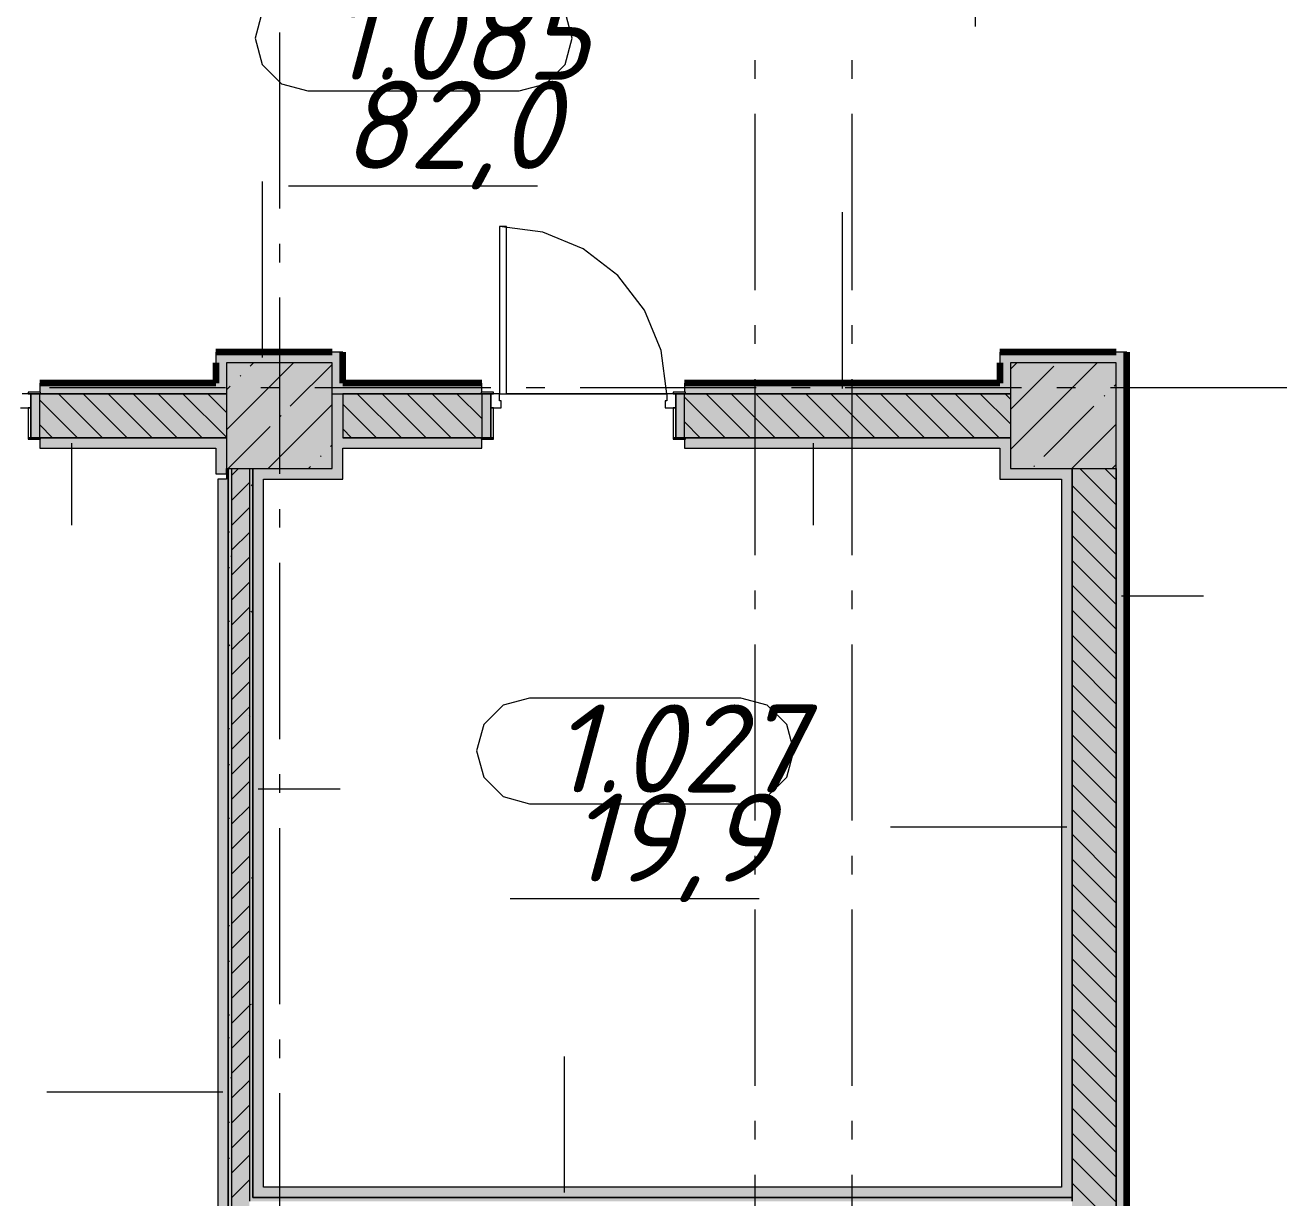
# Model space of a CAD drawing. Header units: millimetres. Extents: x -537608 to 253996, y -217170 to 186033.
# Drawn here: x -324969 to -317808, y -140100 to -133443 of the extents above; entities that cross this region are included whole.
import ezdxf

# ---------------------------------------------------------------- set-up
doc = ezdxf.new("R2010")
doc.units = ezdxf.units.MM
doc.layers.add('16) Лак 1.6м', color=160, linetype='Continuous', lineweight=90)
doc.layers.add('PDF _Геометрия', color=7, linetype='Continuous')
doc.layers.add('PDF _Текст', color=7, linetype='Continuous')
doc.layers.add('PDF _Сплошная заливка', color=7, linetype='Continuous', true_color=0xffffff)
doc.styles.add('PDF ISOCPEUR Italic', font='isocpeui.ttf')

msp = doc.modelspace()

# ---------------------------------------------------------------- hatches: boundary and pattern name
at = {"layer": 'PDF _Сплошная заливка', "true_color": 0xff7d7d, "transparency": 33554559}
for points in [[(-323226.1885, -135359.976), (-323226.1885, -135299.9753), (-323886.1854, -135299.9753), (-323886.1854, -135359.976), (-323826.1869, -135359.976)], [(-323226.1885, -135474.976), (-323166.1856, -135474.976), (-323166.1856, -135299.9753), (-323226.1885, -135299.9753), (-323226.1885, -135436.83)], [(-318776.186, -135359.976), (-318776.186, -135299.9753), (-319436.1872, -135299.9753), (-319436.1872, -135359.976), (-319376.1844, -135359.976)], [(-323226.1885, -135959.9743), (-323166.1856, -135959.9743), (-323166.1856, -135534.9746), (-323226.1885, -135534.9746), (-323226.1885, -135784.9757)], [(-323676.1862, -140039.6298), (-323616.1876, -140039.6298), (-323616.1876, -135959.9743), (-323676.1862, -135959.9743), (-323676.1862, -139716.2732)], [(-323226.1885, -136019.975), (-323166.1856, -136019.975), (-323166.1856, -135959.9743), (-323616.1876, -135959.9743), (-323616.1876, -136019.975)], [(-323816.1885, -142299.6294), (-323816.1885, -136019.975), (-323876.1871, -136019.975), (-323876.1871, -142299.6294), (-323826.1869, -142299.6294)], [(-319086.1857, -140099.6283), (-319086.1857, -140039.6298), (-323676.1862, -140039.6298), (-323676.1862, -140099.6283), (-319586.7304, -140099.6283)]]:
    msp.add_hatch(color=11, dxfattribs=at).paths.add_polyline_path(points)
h = msp.add_hatch(color=11, dxfattribs=at)
h.paths.add_polyline_path([(-318743.4611, -141939.6296), (-318716.1831, -141939.6296), (-318716.1831, -141699.629), (-318768.1856, -141699.629), (-318768.1856, -141704.6302), (-318776.186, -141704.6302), (-318776.186, -141939.6296), (-318768.1856, -141939.6296)], flags=0)
h.paths.add_polyline_path([(-318716.1831, -140549.6303), (-318716.1831, -135299.9753), (-318776.186, -135299.9753), (-318776.186, -140544.629), (-318768.1856, -140544.629), (-318768.1856, -140549.6303)], flags=0)
at = {"layer": 'PDF _Сплошная заливка', "transparency": 33554559}
for points in [[(-323826.1869, -135959.9743), (-323226.1885, -135959.9743), (-323226.1885, -135359.976), (-323826.1869, -135359.976), (-323826.1869, -135436.83)], [(-323796.1876, -142299.6294), (-323796.1876, -135959.9743), (-323816.1885, -135959.9743), (-323816.1885, -142299.6294), (-323803.077, -142299.6294)], [(-323796.1876, -142299.6294), (-323696.1871, -142299.6294), (-323696.1871, -135959.9743), (-323796.1876, -135959.9743), (-323796.1876, -141142.7543)], [(-319026.1871, -140119.6293), (-319026.1871, -140099.6283), (-323676.1862, -140099.6283), (-323676.1862, -140119.6293), (-319586.7304, -140119.6293)]]:
    msp.add_hatch(color=256, dxfattribs=at).paths.add_polyline_path(points)
at = {"layer": 'PDF _Сплошная заливка', "true_color": 0xff7d7d, "transparency": 33554559}
h = msp.add_hatch(color=11, dxfattribs=at)
h.paths.add_polyline_path([(-324881.1863, -135534.9746), (-323886.1854, -135534.9746), (-323886.1854, -135474.976), (-324886.1855, -135474.976), (-324886.1855, -135526.9742), (-324881.1863, -135526.9742), (-324881.1863, -135534.6753)], flags=0)
h.paths.add_polyline_path([(-326141.1902, -135534.9746), (-326141.1902, -135526.9742), (-326136.1867, -135526.9742), (-326136.1867, -135474.976), (-326526.1901, -135474.976), (-326526.1901, -135534.9746), (-326332.885, -135534.9746)], flags=0)
h = msp.add_hatch(color=11, dxfattribs=at)
h.paths.add_polyline_path([(-319586.7304, -135534.9746), (-319436.1872, -135534.9746), (-319436.1872, -135474.976), (-321226.1883, -135474.976), (-321226.1883, -135526.9742), (-321221.1848, -135526.9742), (-321221.1848, -135534.9746)], flags=0)
h.paths.add_polyline_path([(-323226.1885, -135534.9746), (-322381.1882, -135534.5957), (-322381.1882, -135526.9742), (-322376.1847, -135526.9742), (-322376.1847, -135474.976), (-323226.1885, -135474.976)], flags=0)
at = {"layer": 'PDF _Сплошная заливка', "transparency": 33554559}
h = msp.add_hatch(color=256, dxfattribs=at)
h.paths.add_polyline_path([(-319586.7304, -135784.9757), (-319376.1844, -135784.9757), (-319376.1844, -135534.9746), (-321226.1883, -135534.9746), (-321226.1883, -135784.9757), (-321221.1848, -135784.9757)], flags=0)
h.paths.add_polyline_path([(-323166.1856, -135784.9757), (-322376.1847, -135784.9757), (-322376.1847, -135534.9746), (-323166.1856, -135534.9746)], flags=0)
h.paths.add_polyline_path([(-323826.1869, -135784.9757), (-323826.1869, -135534.9746), (-324886.1855, -135534.9746), (-324886.1855, -135784.9757), (-323886.1854, -135784.9757)], flags=0)
h.paths.add_polyline_path([(-326466.1873, -135784.9757), (-326136.1867, -135784.9757), (-326136.1867, -135534.9746), (-326526.1901, -135534.9746), (-326526.1901, -135784.9757)], flags=0)
h.paths.add_polyline_path([(-327126.1885, -135784.9757), (-327126.1885, -135534.9746), (-329776.0237, -135534.9746), (-329776.0237, -135784.9757), (-327176.1543, -135784.9757)], flags=0)
h.paths.add_polyline_path([(-330376.0221, -135784.9757), (-330376.0221, -135534.9746), (-330626.0232, -135534.9746), (-330626.0232, -135784.9757), (-330386.1883, -135784.9757)], flags=0)
h.paths.add_polyline_path([(-333376.1946, -135784.9757), (-331776.0239, -135784.9757), (-331776.0239, -135534.9746), (-333376.1946, -135534.9746), (-333376.1946, -135549.9742)], flags=0)
at = {"layer": 'PDF _Сплошная заливка', "true_color": 0xff7d7d, "transparency": 33554559}
h = msp.add_hatch(color=11, dxfattribs=at)
h.paths.add_polyline_path([(-324886.1855, -135844.9742), (-323886.1854, -135844.9742), (-323886.1854, -135784.9757), (-324881.1863, -135784.9757), (-324881.1863, -135792.976), (-324886.1855, -135792.976)], flags=0)
h.paths.add_polyline_path([(-326466.1873, -135844.9742), (-326136.1867, -135844.9742), (-326136.1867, -135792.976), (-326141.1902, -135792.976), (-326141.1902, -135784.9757), (-326466.1873, -135784.9757)], flags=0)
h = msp.add_hatch(color=11, dxfattribs=at)
h.paths.add_polyline_path([(-319436.1872, -135844.9742), (-319376.1844, -135844.9742), (-319376.1844, -135784.9757), (-321221.1848, -135785.1436), (-321221.1848, -135792.976), (-321226.1883, -135792.976), (-321226.1883, -135844.9742), (-319586.7304, -135844.9742)], flags=0)
h.paths.add_polyline_path([(-322959.8077, -135844.9742), (-322376.1847, -135844.9742), (-322376.1847, -135792.976), (-322381.1882, -135792.976), (-322381.1882, -135784.9757), (-323166.1856, -135784.9757), (-323166.1856, -135844.9742)], flags=0)
at = {"layer": 'PDF _Сплошная заливка', "transparency": 33554559}
h = msp.add_hatch(color=256, dxfattribs=at)
h.paths.add_polyline_path([(-323696.1871, -142299.6294), (-323676.1862, -142299.6294), (-323676.1862, -141659.6292), (-323696.1871, -141889.6294)], flags=0)
h.paths.add_polyline_path([(-323696.1871, -141389.6293), (-323676.1862, -141389.6293), (-323676.1862, -140219.6297), (-323696.1871, -140219.6297), (-323696.1871, -141142.7543)], flags=0)
h.paths.add_polyline_path([(-323696.1871, -140119.6293), (-323676.1862, -140119.6293), (-323676.1862, -135959.9743), (-323696.1871, -135959.9743), (-323696.1871, -139716.2732)], flags=0)

# ---------------------------------------------------------------- linework, layer by layer
at = {"layer": '16) Лак 1.6м'}
for p, q in [((-323226.1885, -135299.9753), (-323886.1854, -135299.9753)), ((-323166.1856, -135474.976), (-323166.1856, -135299.9753)), ((-318776.186, -135299.9753), (-319436.1872, -135299.9753)), ((-318716.1831, -140549.6303), (-318716.1831, -135299.9753)), ((-323886.1854, -135359.976), (-323886.1854, -135474.976)), ((-319436.1872, -135359.976), (-319436.1872, -135474.976)), ((-323886.1854, -135474.976), (-324886.1855, -135474.976)), ((-322376.1847, -135474.976), (-323166.1856, -135474.976)), ((-319436.1872, -135474.976), (-321226.1883, -135474.976))]:
    msp.add_line(p, q, dxfattribs=at)
at = {"layer": 'PDF _Геометрия', "color": 253, "lineweight": 9, "true_color": 0xaaaaaa}
for p, q in [((-319576.1853, -132400.9205), (-319576.1853, -133449.6269)), ((-323624.0718, -133366.0083), (-323664.2631, -133516.009)), ((-321864.2637, -133516.009), (-321904.4551, -133366.0083)), ((-323664.2631, -133516.009), (-323624.0718, -133666.0096)), ((-323526.1855, -133483.8374), (-323526.1855, -134483.8375)), ((-321904.4551, -133666.0096), (-321864.2637, -133516.009)), ((-323624.0718, -133666.0096), (-323514.2624, -133775.8168)), ((-322014.2644, -133775.8168), (-321904.4551, -133666.0096)), ((-320826.1865, -133640.7921), (-320826.1865, -133746.627)), ((-320276.184, -133640.7921), (-320276.184, -133746.627)), ((-323514.2624, -133775.8168), (-323364.2661, -133816.0081)), ((-323364.2661, -133816.0081), (-322164.2651, -133816.0081)), ((-322164.2651, -133816.0081), (-322014.2644, -133775.8168)), ((-320826.1865, -133946.6258), (-320826.1865, -134946.6259)), ((-320276.184, -133946.6258), (-320276.184, -134946.6259)), ((-323473.3047, -134354.0445), (-322060.3893, -134354.0445)), ((-323526.1855, -134683.8362), (-323526.1855, -134789.6712)), ((-323526.1855, -134989.6699), (-323526.1855, -135989.67)), ((-320826.1865, -135146.6268), (-320826.1865, -135252.4595)), ((-320276.184, -135146.6268), (-320276.184, -135252.4595)), ((-320826.1865, -135452.4604), (-320826.1865, -136452.4606)), ((-320276.184, -135452.4604), (-320276.184, -136452.4606)), ((-324830.9579, -135499.6274), (-323830.9578, -135499.6274)), ((-323630.9569, -135499.6274), (-323525.122, -135499.6274)), ((-323325.1211, -135499.6274), (-322325.1209, -135499.6274)), ((-322125.1244, -135499.6274), (-322019.2894, -135499.6274)), ((-321819.2885, -135499.6274), (-320819.2884, -135499.6274)), ((-320619.2875, -135499.6274), (-320513.4569, -135499.6274)), ((-320313.456, -135499.6274), (-319313.4559, -135499.6274)), ((-319113.455, -135499.6274), (-319007.6201, -135499.6274)), ((-318807.6192, -135499.6274), (-317807.619, -135499.6274)), ((-322626.1858, -135784.9757), (-322619.1887, -135784.9757)), ((-323526.1855, -136189.6709), (-323526.1855, -136295.5037)), ((-323526.1855, -136495.5046), (-323526.1855, -137495.5047)), ((-320826.1865, -136652.4615), (-320826.1865, -136758.2942)), ((-320276.184, -136652.4615), (-320276.184, -136758.2942)), ((-320826.1865, -136958.293), (-320826.1865, -137958.2952)), ((-320276.184, -136958.293), (-320276.184, -137958.2952)), ((-322106.2214, -137262.7553), (-322256.2221, -137302.9466)), ((-320906.2204, -137262.7553), (-322106.2214, -137262.7553)), ((-320756.2241, -137302.9466), (-320906.2204, -137262.7553)), ((-322256.2221, -137302.9466), (-322366.0314, -137412.7559)), ((-320646.4148, -137412.7559), (-320756.2241, -137302.9466)), ((-322366.0314, -137412.7559), (-322406.2227, -137562.7544)), ((-320606.2234, -137562.7544), (-320646.4148, -137412.7559)), ((-322406.2227, -137562.7544), (-322366.0314, -137712.755)), ((-320646.4148, -137712.755), (-320606.2234, -137562.7544)), ((-323526.1855, -137695.5056), (-323526.1855, -137801.3384)), ((-322366.0314, -137712.755), (-322256.2221, -137822.5622)), ((-320756.2241, -137822.5622), (-320646.4148, -137712.755)), ((-322256.2221, -137822.5622), (-322106.2214, -137862.7557)), ((-320906.2204, -137862.7557), (-320756.2241, -137822.5622)), ((-322106.2214, -137862.7557), (-320906.2204, -137862.7557)), ((-323526.1855, -138001.3393), (-323526.1855, -139001.3394)), ((-320826.1865, -138158.2939), (-320826.1865, -138264.1268)), ((-320276.184, -138158.2939), (-320276.184, -138264.1268)), ((-322215.26, -138400.7899), (-320802.349, -138400.7899)), ((-320826.1865, -138464.1277), (-320826.1865, -139464.1278)), ((-320276.184, -138464.1277), (-320276.184, -139464.1278)), ((-323526.1855, -139201.3381), (-323526.1855, -139307.1731)), ((-323526.1855, -139507.1718), (-323526.1855, -140507.1719)), ((-320826.1865, -139664.1286), (-320826.1865, -139769.9615)), ((-320276.184, -139664.1286), (-320276.184, -139769.9615)), ((-320826.1865, -139969.9623), (-320826.1865, -140969.9625)), ((-320276.184, -139969.9623), (-320276.184, -140969.9625))]:
    msp.add_line(p, q, dxfattribs=at)
at = {"layer": 'PDF _Геометрия', "lineweight": 9}
for p, q in [((-323621.4279, -135329.9745), (-323621.4279, -134329.9744)), ((-320329.0391, -135504.9753), (-320329.0391, -134504.9752)), ((-322276.1886, -134584.9747), (-322276.1886, -135534.9746)), ((-322236.1867, -134584.9747), (-322276.1886, -134584.9747)), ((-322030.3082, -134617.3443), (-322276.1886, -134584.9747)), ((-322236.1867, -135534.9746), (-322236.1867, -134584.9747)), ((-321801.1865, -134712.2509), (-322030.3082, -134617.3443)), ((-321604.4366, -134863.2225), (-321801.1865, -134712.2509)), ((-321453.4627, -135059.9746), (-321604.4366, -134863.2225)), ((-321358.5562, -135289.0964), (-321453.4627, -135059.9746)), ((-323886.1854, -135299.9753), (-323886.1854, -135359.976)), ((-323166.1856, -135299.9753), (-323226.1885, -135299.9753)), ((-321326.1844, -135534.9746), (-321358.5562, -135289.0964)), ((-319436.1872, -135299.9753), (-319436.1872, -135359.976)), ((-318716.1831, -135299.9753), (-318776.186, -135299.9753)), ((-323826.1869, -135740.6808), (-323445.4798, -135359.976)), ((-323226.1885, -135359.976), (-323826.1869, -135359.976)), ((-323826.1869, -135359.976), (-323826.1869, -135959.9743)), ((-323692.0147, -135378.4096), (-323673.5768, -135359.976)), ((-323463.9135, -135606.5065), (-323226.1885, -135368.7794)), ((-323226.1885, -135959.9743), (-323226.1885, -135359.976)), ((-319376.1844, -135396.4556), (-319339.7047, -135359.976)), ((-319376.1844, -135852.6517), (-318883.5065, -135359.976)), ((-318776.186, -135359.976), (-319376.1844, -135359.976)), ((-319376.1844, -135359.976), (-319376.1844, -135959.9743)), ((-319376.1844, -135624.5526), (-319130.0413, -135378.4096)), ((-318776.186, -135959.9743), (-318776.186, -135359.976)), ((-324886.1855, -135474.976), (-324886.1855, -135526.9742)), ((-323749.0379, -135435.4327), (-323744.297, -135430.6919)), ((-322376.1847, -135526.9742), (-322376.1847, -135474.976)), ((-321226.1883, -135474.976), (-321226.1883, -135526.9742)), ((-318787.8938, -135492.4581), (-318776.186, -135480.7503)), ((-324936.1857, -135534.9746), (-324986.186, -135534.9746)), ((-324881.1863, -135526.9742), (-324951.1875, -135526.9742)), ((-324951.1875, -135526.9742), (-324951.1875, -135534.9746)), ((-324936.1857, -135534.9746), (-324951.1875, -135534.9746)), ((-324951.1875, -135534.9746), (-324951.1875, -135535.9757)), ((-324951.1875, -135534.9746), (-324881.1863, -135534.9746)), ((-324951.1875, -135535.9757), (-324936.1857, -135535.9757)), ((-324936.1857, -135614.9741), (-324936.1857, -135534.9746)), ((-324886.1855, -135534.9746), (-324936.1857, -135534.9746)), ((-324936.1857, -135534.9746), (-324936.1857, -135784.9757)), ((-324936.1857, -135535.9757), (-324936.1857, -135534.9746)), ((-324886.1855, -135784.9757), (-324886.1855, -135534.9746)), ((-324881.1863, -135534.9746), (-324881.1863, -135526.9742)), ((-323886.1854, -135534.9746), (-324881.1863, -135534.9746)), ((-324881.1863, -135534.9746), (-323886.1854, -135534.9746)), ((-324530.6336, -135784.9757), (-324780.6347, -135534.9746)), ((-324389.2104, -135784.9757), (-324639.2115, -135534.9746)), ((-324247.7914, -135784.9757), (-324497.7924, -135534.9746)), ((-324106.368, -135784.9757), (-324356.3691, -135534.9746)), ((-323964.9491, -135784.9757), (-324214.9502, -135534.9746)), ((-323826.1869, -135782.3146), (-324073.5269, -135534.9746)), ((-323826.1869, -135640.8935), (-323932.1036, -135534.9746)), ((-323886.1854, -135534.9746), (-323826.1869, -135534.9746)), ((-323826.1869, -135534.9746), (-323886.1854, -135534.9746)), ((-323826.1869, -135512.5839), (-323806.061, -135492.4581)), ((-323226.1885, -135534.9746), (-322381.1882, -135534.9746)), ((-322381.1882, -135534.9746), (-323166.1856, -135534.9746)), ((-323166.1856, -135534.9746), (-323166.1856, -135784.9757)), ((-322833.5756, -135784.9757), (-323083.5768, -135534.9746)), ((-322692.1567, -135784.9757), (-322942.1535, -135534.9746)), ((-322550.7334, -135784.9757), (-322800.7345, -135534.9746)), ((-322409.3144, -135784.9757), (-322659.3112, -135534.9746)), ((-322376.1847, -135676.6799), (-322517.8922, -135534.9746)), ((-322311.187, -135526.9742), (-322381.1882, -135526.9742)), ((-322381.1882, -135526.9742), (-322381.1882, -135534.9746)), ((-322381.1882, -135534.9746), (-322311.187, -135534.9746)), ((-322376.1847, -135535.2588), (-322376.4689, -135534.9746)), ((-322326.1845, -135534.9746), (-322376.1847, -135534.9746)), ((-322376.1847, -135534.9746), (-322376.1847, -135784.9757)), ((-322276.1886, -135534.9746), (-322326.1845, -135534.9746)), ((-322326.1845, -135534.9746), (-322326.1845, -135614.9741)), ((-322326.1845, -135784.9757), (-322326.1845, -135534.9746)), ((-322311.187, -135534.9746), (-322326.1845, -135534.9746)), ((-322326.1845, -135534.9746), (-322326.1845, -135535.9757)), ((-322326.1845, -135535.9757), (-322311.187, -135535.9757)), ((-322311.187, -135534.9746), (-322311.187, -135526.9742)), ((-322311.187, -135535.9757), (-322311.187, -135534.9746)), ((-322276.1886, -135574.9743), (-322276.1886, -135534.9746)), ((-322276.1886, -135534.9746), (-322236.1867, -135534.9746)), ((-321326.1844, -135534.9746), (-321326.1844, -135574.9743)), ((-321276.1842, -135534.9746), (-321326.1844, -135534.9746)), ((-321221.1848, -135526.9742), (-321291.1859, -135526.9742)), ((-321291.1859, -135526.9742), (-321291.1859, -135534.9746)), ((-321276.1842, -135534.9746), (-321291.1859, -135534.9746)), ((-321291.1859, -135534.9746), (-321291.1859, -135535.9757)), ((-321291.1859, -135534.9746), (-321221.1848, -135534.9746)), ((-321291.1859, -135535.9757), (-321276.1842, -135535.9757)), ((-321276.1842, -135614.9741), (-321276.1842, -135534.9746)), ((-321226.1883, -135534.9746), (-321276.1842, -135534.9746)), ((-321276.1842, -135534.9746), (-321276.1842, -135784.9757)), ((-321276.1842, -135535.9757), (-321276.1842, -135534.9746)), ((-321226.1883, -135784.9757), (-321226.1883, -135534.9746)), ((-320995.0987, -135784.9757), (-321226.1883, -135553.8883)), ((-321221.1848, -135534.9746), (-321221.1848, -135526.9742)), ((-319436.1872, -135534.9746), (-321221.1848, -135534.9746)), ((-321221.1848, -135534.9746), (-319436.1872, -135534.9746)), ((-320853.6754, -135784.9757), (-321103.6765, -135534.9746)), ((-320712.2565, -135784.9757), (-320962.2575, -135534.9746)), ((-320570.8331, -135784.9757), (-320820.8342, -135534.9746)), ((-320429.4141, -135784.9757), (-320679.4109, -135534.9746)), ((-320287.9909, -135784.9757), (-320537.992, -135534.9746)), ((-320146.5719, -135784.9757), (-320396.5687, -135534.9746)), ((-320005.1486, -135784.9757), (-320255.1496, -135534.9746)), ((-319863.7253, -135784.9757), (-320113.7264, -135534.9746)), ((-319722.3063, -135784.9757), (-319972.3074, -135534.9746)), ((-319580.883, -135784.9757), (-319830.8841, -135534.9746)), ((-319439.464, -135784.9757), (-319689.4651, -135534.9746)), ((-319376.1844, -135706.832), (-319548.0418, -135534.9746)), ((-319436.1872, -135534.9746), (-319376.1844, -135534.9746)), ((-319376.1844, -135534.9746), (-319436.1872, -135534.9746)), ((-319376.1844, -135565.4109), (-319406.6185, -135534.9746)), ((-318844.9169, -135549.4834), (-318840.1762, -135544.7404)), ((-324996.1885, -135614.9741), (-324936.1857, -135614.9741)), ((-324936.1857, -135614.9741), (-324951.1875, -135614.9741)), ((-324951.1875, -135614.9741), (-324951.1875, -135784.9757)), ((-324936.1857, -135784.9757), (-324936.1857, -135614.9741)), ((-324672.0569, -135784.9757), (-324886.1855, -135570.8428)), ((-323589.2843, -135959.9743), (-323226.1885, -135596.8785)), ((-322974.9989, -135784.9757), (-323166.1856, -135593.7869)), ((-322326.1845, -135614.9741), (-322266.186, -135614.9741)), ((-322311.187, -135614.9741), (-322326.1845, -135614.9741)), ((-322326.1845, -135614.9741), (-322326.1845, -135784.9757)), ((-322311.187, -135784.9757), (-322311.187, -135614.9741)), ((-322266.186, -135574.9743), (-322276.1886, -135574.9743)), ((-322266.186, -135614.9741), (-322266.186, -135574.9743)), ((-321326.1844, -135574.9743), (-321336.187, -135574.9743)), ((-321336.187, -135574.9743), (-321336.187, -135614.9741)), ((-321336.187, -135614.9741), (-321276.1842, -135614.9741)), ((-321276.1842, -135614.9741), (-321291.1859, -135614.9741)), ((-321291.1859, -135614.9741), (-321291.1859, -135784.9757)), ((-321276.1842, -135784.9757), (-321276.1842, -135614.9741)), ((-319187.0645, -135891.6309), (-318901.9444, -135606.5065)), ((-323520.9409, -135663.5319), (-323516.1958, -135658.791)), ((-321136.522, -135784.9757), (-321226.1883, -135695.3094)), ((-324813.4759, -135784.9757), (-324886.1855, -135712.264)), ((-323817.3813, -135959.9743), (-323577.9641, -135720.5572)), ((-323116.418, -135784.9757), (-323166.1856, -135735.208)), ((-319027.311, -135959.9743), (-318776.186, -135708.8494)), ((-324951.1875, -135784.9757), (-324936.1857, -135784.9757)), ((-324881.1863, -135784.9757), (-324951.1875, -135784.9757)), ((-324951.1875, -135784.9757), (-324951.1875, -135792.976)), ((-324951.1875, -135792.976), (-324881.1863, -135792.976)), ((-324936.1857, -135784.9757), (-324886.1855, -135784.9757)), ((-324886.1855, -135792.976), (-324886.1855, -135844.9742)), ((-324886.1855, -135844.9742), (-323886.1854, -135844.9742)), ((-324881.1863, -135784.9757), (-323886.1854, -135784.9757)), ((-323886.1854, -135784.9757), (-324881.1863, -135784.9757)), ((-324881.1863, -135792.976), (-324881.1863, -135784.9757)), ((-324705.9789, -135814.975), (-324705.9789, -136281.1262)), ((-323886.1854, -135784.9757), (-323826.1869, -135784.9757)), ((-323826.1869, -135784.9757), (-323886.1854, -135784.9757)), ((-323886.1854, -135844.9742), (-323886.1854, -135989.9758)), ((-323235.8165, -135834.6056), (-323226.1885, -135824.9776)), ((-323166.1856, -135784.9757), (-322381.1882, -135784.9757)), ((-322381.1882, -135784.9757), (-323166.1856, -135784.9757)), ((-323166.1856, -135959.9743), (-323166.1856, -135844.9742)), ((-323166.1856, -135844.9742), (-322376.1847, -135844.9742)), ((-322311.187, -135784.9757), (-322381.1882, -135784.9757)), ((-322381.1882, -135784.9757), (-322381.1882, -135792.976)), ((-322381.1882, -135792.976), (-322311.187, -135792.976)), ((-322376.1847, -135784.9757), (-322326.1845, -135784.9757)), ((-322376.1847, -135844.9742), (-322376.1847, -135792.976)), ((-322326.1845, -135784.9757), (-322311.187, -135784.9757)), ((-322311.187, -135792.976), (-322311.187, -135784.9757)), ((-321291.1859, -135784.9757), (-321276.1842, -135784.9757)), ((-321221.1848, -135784.9757), (-321291.1859, -135784.9757)), ((-321291.1859, -135784.9757), (-321291.1859, -135792.976)), ((-321291.1859, -135792.976), (-321221.1848, -135792.976)), ((-321276.1842, -135784.9757), (-321226.1883, -135784.9757)), ((-321226.1883, -135792.976), (-321226.1883, -135844.9742)), ((-321226.1883, -135844.9742), (-319436.1872, -135844.9742)), ((-321221.1848, -135784.9757), (-319376.1844, -135784.9757)), ((-319376.1844, -135784.9757), (-321221.1848, -135784.9757)), ((-321221.1848, -135792.976), (-321221.1848, -135784.9757)), ((-320495.7209, -135814.975), (-320495.7209, -136281.1262)), ((-319436.1872, -135844.9742), (-319436.1872, -136019.975)), ((-323292.8396, -135891.6309), (-323288.0988, -135886.8901)), ((-323826.1869, -135959.9743), (-323226.1885, -135959.9743)), ((-323826.1869, -135989.9758), (-323826.1869, -135959.9743)), ((-323826.1869, -135959.9743), (-323826.1869, -135989.9758)), ((-323816.1885, -136019.975), (-323816.1885, -135959.9743)), ((-323816.1885, -135959.9743), (-323816.1885, -142299.6294)), ((-323796.1876, -135998.0213), (-323758.1405, -135959.9743)), ((-323796.1876, -142299.6294), (-323796.1876, -135959.9743)), ((-323696.1871, -135959.9743), (-323696.1871, -140119.6293)), ((-323676.1862, -140039.6298), (-323676.1862, -135959.9743)), ((-323676.1862, -135959.9743), (-323676.1862, -140099.6283)), ((-323361.183, -135959.9743), (-323349.8628, -135948.6562)), ((-323166.1856, -136019.975), (-323166.1856, -135959.9743)), ((-319376.1844, -135959.9743), (-318776.186, -135959.9743)), ((-319244.092, -135948.6562), (-319239.3469, -135943.9133)), ((-319026.1871, -140099.6283), (-319026.1871, -135959.9743)), ((-319026.1871, -135959.9743), (-319026.1871, -140099.6283)), ((-318776.186, -136165.4093), (-318981.621, -135959.9743)), ((-318776.186, -136023.9882), (-318840.1977, -135959.9743)), ((-318799.214, -135959.9743), (-318776.186, -135936.9485)), ((-318776.186, -140544.629), (-318776.186, -135959.9743)), ((-318776.186, -135959.9743), (-318776.186, -140544.629)), ((-323886.1854, -135989.9758), (-323826.1869, -135989.9758)), ((-323826.1869, -136019.975), (-323876.1871, -136019.975)), ((-323876.1871, -136019.975), (-323876.1871, -142239.631)), ((-323826.1869, -135989.9758), (-323826.1869, -136019.975)), ((-323816.1885, -142299.6294), (-323816.1885, -136019.975)), ((-323796.1876, -136139.4425), (-323696.1871, -136039.4442)), ((-323616.1876, -140039.6298), (-323616.1876, -136019.975)), ((-323616.1876, -136019.975), (-323166.1856, -136019.975)), ((-319436.1872, -136019.975), (-319376.1844, -136019.975)), ((-319376.1844, -136019.975), (-319086.1857, -136019.975)), ((-319086.1857, -136019.975), (-319086.1857, -140039.6298)), ((-318776.186, -136306.8325), (-319026.1871, -136056.8314)), ((-323796.1876, -136280.8636), (-323696.1871, -136180.8653)), ((-318776.186, -136448.2537), (-319026.1871, -136198.2526)), ((-323796.1876, -136422.2869), (-323696.1871, -136322.2865)), ((-318776.186, -136589.6749), (-319026.1871, -136339.6737)), ((-323796.1876, -136563.708), (-323696.1871, -136463.7076)), ((-318776.186, -136731.096), (-319026.1871, -136481.0949)), ((-323796.1876, -136705.1292), (-323696.1871, -136605.1287)), ((-318776.186, -136872.5171), (-319026.1871, -136622.5181)), ((-318746.1867, -136682.8827), (-318280.0333, -136682.8827)), ((-323796.1876, -136846.5503), (-323696.1871, -136746.5499)), ((-318776.186, -137013.9382), (-319026.1871, -136763.9393)), ((-323796.1876, -136987.9715), (-323696.1871, -136887.971)), ((-318776.186, -137155.3594), (-319026.1871, -136905.3605)), ((-323796.1876, -137129.3926), (-323696.1871, -137029.3921)), ((-318776.186, -137296.7805), (-319026.1871, -137046.7816)), ((-323796.1876, -137270.8137), (-323696.1871, -137170.8154)), ((-318776.186, -137438.2038), (-319026.1871, -137188.2027)), ((-323796.1876, -137412.2349), (-323696.1871, -137312.2366)), ((-318776.186, -137579.6249), (-319026.1871, -137329.6238)), ((-323796.1876, -137553.6582), (-323696.1871, -137453.6577)), ((-318776.186, -137721.0461), (-319026.1871, -137471.045)), ((-323796.1876, -137695.0793), (-323696.1871, -137595.0788)), ((-318776.186, -137862.4673), (-319026.1871, -137612.4661)), ((-323796.1876, -137836.5004), (-323696.1871, -137736.5)), ((-318776.186, -138003.8884), (-319026.1871, -137753.8894)), ((-323646.1869, -137778.9455), (-323180.0377, -137778.9455)), ((-323796.1876, -137977.9216), (-323696.1871, -137877.9212)), ((-318776.186, -138145.3095), (-319026.1871, -137895.3105)), ((-323796.1876, -138119.3427), (-323696.1871, -138019.3423)), ((-319056.1864, -137996.9149), (-320056.1865, -137996.9149)), ((-318776.186, -138286.7306), (-319026.1871, -138036.7317)), ((-323796.1876, -138260.7639), (-323696.1871, -138160.7634)), ((-318776.186, -138428.1518), (-319026.1871, -138178.1529)), ((-323796.1876, -138402.185), (-323696.1871, -138302.1867)), ((-318776.186, -138569.5751), (-319026.1871, -138319.574)), ((-323796.1876, -138543.6061), (-323696.1871, -138443.6079)), ((-318776.186, -138710.9962), (-319026.1871, -138460.9951)), ((-323796.1876, -138685.0294), (-323696.1871, -138585.029)), ((-318776.186, -138852.4173), (-319026.1871, -138602.4162)), ((-323796.1876, -138826.4506), (-323696.1871, -138726.4501)), ((-318776.186, -138993.8385), (-319026.1871, -138743.8374)), ((-323796.1876, -138967.8717), (-323696.1871, -138867.8712)), ((-318776.186, -139135.2596), (-319026.1871, -138885.2607)), ((-323796.1876, -139109.2928), (-323696.1871, -139009.2924)), ((-318776.186, -139276.6808), (-319026.1871, -139026.6818)), ((-323796.1876, -139250.714), (-323696.1871, -139150.7136)), ((-318776.186, -139418.1019), (-319026.1871, -139168.1029)), ((-323796.1876, -139392.1351), (-323696.1871, -139292.1347)), ((-321906.7889, -140069.6291), (-321906.7889, -139299.0715)), ((-318776.186, -139559.5231), (-319026.1871, -139309.5241)), ((-323796.1876, -139533.5562), (-323696.1871, -139433.5579)), ((-318776.186, -139700.9464), (-319026.1871, -139450.9452)), ((-323846.1878, -139499.757), (-324846.1879, -139499.757)), ((-323796.1876, -139674.9795), (-323696.1871, -139574.9791)), ((-318776.186, -139842.3675), (-319026.1871, -139592.3664)), ((-323796.1876, -139816.4007), (-323696.1871, -139716.4003)), ((-318776.186, -139983.7886), (-319026.1871, -139733.7875)), ((-323796.1876, -139957.8218), (-323696.1871, -139857.8214)), ((-318776.186, -140125.2098), (-319026.1871, -139875.2087)), ((-323796.1876, -140099.243), (-323696.1871, -139999.2425)), ((-323676.1862, -140099.6283), (-323676.1862, -140039.6298)), ((-319086.1857, -140039.6298), (-323616.1876, -140039.6298)), ((-318776.186, -140266.6309), (-319026.1871, -140016.632)), ((-319086.1857, -140099.6283), (-323676.1862, -140099.6283)), ((-323676.1862, -140099.6283), (-319026.1871, -140099.6283)), ((-319026.1871, -140099.6283), (-319086.1857, -140099.6283)), ((-319026.1871, -140119.6293), (-319026.1871, -140099.6283)), ((-319026.1871, -140099.6283), (-319026.1871, -140119.6293))]:
    msp.add_line(p, q, dxfattribs=at)
at = {"layer": 'PDF _Геометрия', "color": 9, "lineweight": 9, "true_color": 0xc0c0c0}
for p, q in [((-322236.1867, -135534.9746), (-321326.1844, -135534.9746)), ((-321326.1844, -135534.9746), (-322236.1867, -135534.9746))]:
    msp.add_line(p, q, dxfattribs=at)
at = {"layer": 'PDF _Геометрия', "color": 8, "lineweight": 9, "true_color": 0x787878}
for p, q in [((-323682.9163, -136051.7376), (-323686.2706, -136057.5462)), ((-323815.3876, -136319.0699), (-323808.6833, -136319.0699)), ((-323798.1296, -136454.4908), (-323801.4795, -136460.2994)), ((-323815.3876, -136522.2701), (-323808.6833, -136522.2701)), ((-323682.6752, -136776.4114), (-323686.0251, -136770.6027)), ((-323815.3876, -136827.0704), (-323808.6833, -136827.0704)), ((-323807.848, -136965.9984), (-323811.2022, -136960.1919)), ((-323692.639, -137368.7517), (-323695.9891, -137362.9452)), ((-323815.3876, -137436.6709), (-323808.6833, -137436.6709)), ((-323815.3876, -137639.8711), (-323808.6833, -137639.8711)), ((-323815.3876, -137944.6714), (-323808.6833, -137944.6714)), ((-323680.2466, -138282.3149), (-323683.601, -138288.1214)), ((-323815.3876, -138554.2697), (-323808.6833, -138554.2697)), ((-323796.1876, -138686.3298), (-323798.8098, -138690.8747)), ((-323815.3876, -138757.4699), (-323808.6833, -138757.4699)), ((-323815.3876, -139062.2702), (-323808.6833, -139062.2702)), ((-323685.3449, -139006.9866), (-323688.6948, -139001.1801)), ((-323810.5176, -139196.5758), (-323813.8719, -139190.7671)), ((-323796.9067, -139423.3508), (-323800.2609, -139417.5443)), ((-323815.3876, -139671.8707), (-323808.6833, -139671.8707)), ((-323676.1862, -139697.6846), (-323677.2799, -139699.5813)), ((-323815.3876, -139875.0709), (-323808.6833, -139875.0709)), ((-322936.9562, -140100.0331), (-322937.1887, -140099.6283))]:
    msp.add_line(p, q, dxfattribs=at)
at = {"layer": 'PDF _Сплошная заливка', "color": 11, "lineweight": 35, "true_color": 0xff7d7d, "transparency": 33554559}
for points in [[(-323826.1869, -135534.9746), (-323826.1869, -135359.976), (-323886.1854, -135534.9746), (-323886.1854, -135359.976)], [(-319376.1844, -135534.9746), (-319376.1844, -135359.976), (-319436.1872, -135534.9746), (-319436.1872, -135359.976)], [(-323826.1869, -135989.9758), (-323826.1869, -135784.9757), (-323886.1854, -135989.9758), (-323886.1854, -135784.9757)], [(-319376.1844, -136019.975), (-319376.1844, -135844.9742), (-319436.1872, -136019.975), (-319436.1872, -135844.9742)], [(-323816.1885, -136019.975), (-323816.1885, -135959.9743), (-323826.1869, -136019.975), (-323826.1869, -135959.9743)], [(-319086.1857, -136019.975), (-319086.1857, -135959.9743), (-319376.1844, -136019.975), (-319376.1844, -135959.9743)], [(-319026.1871, -140099.6283), (-319026.1871, -135959.9743), (-319086.1857, -140099.6283), (-319086.1857, -135959.9743)]]:
    msp.add_solid(points, dxfattribs=at)
at = {"layer": 'PDF _Сплошная заливка', "lineweight": 35, "transparency": 33554559}
for points in [[(-319376.1844, -135959.9743), (-318776.186, -135959.9743), (-319376.1844, -135359.976), (-318776.186, -135359.976)], [(-318776.186, -140549.6303), (-318776.186, -135959.9743), (-319026.1871, -140549.6303), (-319026.1871, -135959.9743)]]:
    msp.add_solid(points, dxfattribs=at)
at = {"layer": 'PDF _Сплошная заливка', "color": 7, "lineweight": 35, "true_color": 0xf4f4f4, "transparency": 33554559}
for points in [[(-324886.1855, -135784.9757), (-324886.1855, -135534.9746), (-324936.1857, -135784.9757), (-324936.1857, -135534.9746)], [(-322326.1845, -135784.9757), (-322326.1845, -135534.9746), (-322376.1847, -135784.9757), (-322376.1847, -135534.9746)], [(-321226.1883, -135784.9757), (-321226.1883, -135534.9746), (-321276.1842, -135784.9757), (-321276.1842, -135534.9746)]]:
    msp.add_solid(points, dxfattribs=at)

# ---------------------------------------------------------------- texts
at = {"layer": 'PDF _Текст', "char_height": 500, "attachment_point": 4, "style": 'PDF ISOCPEUR Italic'}
for s, insert in [('1.085', (-323245.5952, -133502.7188)), ('82,0', (-323172.5971, -134066.6681)), ('1.027', (-321987.5549, -137549.4685)), ('19,9', (-321888.5534, -138113.4135))]:
    msp.add_mtext(s, dxfattribs=dict(at, insert=insert))

doc.saveas('drawing.dxf')
